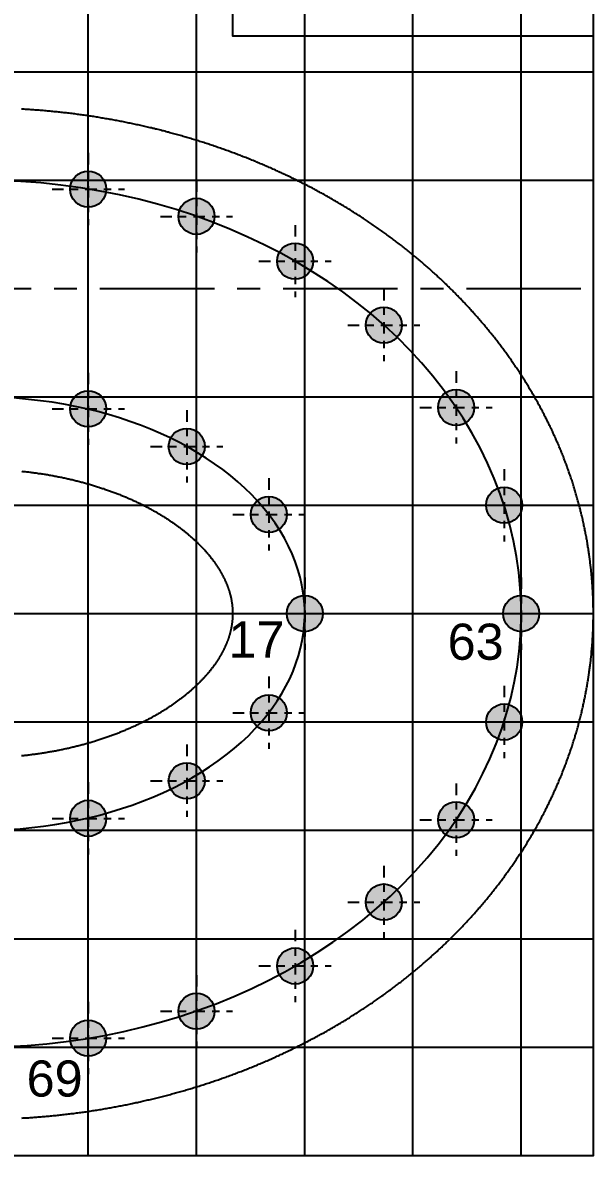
# Model space of a CAD drawing. Header units: millimetres. Extents: x 155 to 302, y -8 to 52.
# Drawn here: x 293.73 to 301.64, y -0.62 to 15.06 of the extents above; entities that cross this region are included whole.
import ezdxf

# ---------------------------------------------------------------- set-up
doc = ezdxf.new("R2010")
doc.units = ezdxf.units.MM
doc.linetypes.add('CENTER', pattern=[50.8, 31.75, -6.35, 6.35, -6.35])
for name, color, linetype in [('LetterBounds', 192, 'Continuous'), ('LetterOutlines', 61, 'Continuous'), ('PixelCenters', 116, 'Continuous'), ('PixelFill', 22, 'Continuous'), ('PixelGuides', 160, 'Continuous'), ('PixelHoles', 90, 'Continuous'), ('PixelNumbers', 232, 'Continuous'), ('PixelPaths', 211, 'Continuous')]:
    doc.layers.add(name, color=color, linetype=linetype)
doc.styles.add('Annotative', font='arial.ttf')

# ---------------------------------------------------------------- blocks, each defined once
blk = doc.blocks.new('Pixel')
at = {"layer": 'PixelFill'}
h = blk.add_hatch(color=256, dxfattribs=at)
h.paths.add_polyline_path([(0.25, 0, 0.414214), (0, 0.25), (0, 0)])
h.paths.add_polyline_path([(-0.25, 0), (0, 0), (0, 0.25, 0.414214)])
h.paths.add_polyline_path([(0, -0.25), (0, 0), (-0.25, 0, 0.414214)])
h.paths.add_polyline_path([(0, -0.25, 0.414214), (0.25, 0), (0, 0)])
h = blk.add_hatch(color=256, dxfattribs=at)
edge = h.paths.add_edge_path()
edge.add_line((0, 0), (0, 0.25))
edge.add_arc((0, 0), 0.25, 90, 180)
edge.add_line((-0.25, 0), (0, 0))
h = blk.add_hatch(color=256, dxfattribs=at)
edge = h.paths.add_edge_path()
edge.add_line((0, 0), (0.25, 0))
edge.add_arc((0, 0), 0.25, 0, 90)
edge.add_line((0, 0.25), (0, 0))
h = blk.add_hatch(color=256, dxfattribs=at)
edge = h.paths.add_edge_path()
edge.add_line((0, -0.25), (0, 0))
edge.add_line((0, 0), (-0.25, 0))
edge.add_arc((0, 0), 0.25, 180, 270)
h = blk.add_hatch(color=256, dxfattribs=at)
edge = h.paths.add_edge_path()
edge.add_line((0, 0), (0, -0.25))
edge.add_arc((0, 0), 0.25, 270, 360)
edge.add_line((0.25, 0), (0, 0))
at = {"layer": 'PixelCenters', "linetype": 'CENTER', "ltscale": 0.005}
for p, q in [((0, 0.5), (0, -0.5)), ((-0.5, 0), (0.5, 0))]:
    blk.add_line(p, q, dxfattribs=at)
at = {"layer": 'PixelHoles'}
blk.add_circle((0, 0), 0.25, dxfattribs=at)

msp = doc.modelspace()

# ---------------------------------------------------------------- linework, layer by layer
at = {"layer": 'LetterBounds'}
msp.add_lwpolyline([(284.64, -0.62), (301.64, -0.62), (301.64, 23.38), (284.64, 23.38)], close=True, dxfattribs=at)
at = {"layer": 'LetterOutlines'}
for points in [[(296.64, 15.88), (296.64, 14.88), (301.64, 14.88), (301.64, 15.88)], [(293.719, -0.103), (293.738, -0.102), (293.757, -0.101), (293.776, -0.1), (293.795, -0.099), (293.814, -0.098), (293.833, -0.096), (293.852, -0.095), (293.871, -0.094), (293.89, -0.092), (293.909, -0.091), (293.928, -0.09), (293.947, -0.088), (293.966, -0.087), (293.985, -0.085), (294.004, -0.083), (294.023, -0.082), (294.042, -0.08), (294.061, -0.079), (294.08, -0.077), (294.099, -0.075), (294.118, -0.073), (294.137, -0.071), (294.156, -0.07), (294.175, -0.068), (294.194, -0.066), (294.213, -0.064), (294.232, -0.062), (294.251, -0.06), (294.27, -0.058), (294.289, -0.056), (294.308, -0.053), (294.327, -0.051), (294.346, -0.049), (294.365, -0.047), (294.384, -0.045), (294.403, -0.042), (294.421, -0.04), (294.44, -0.038), (294.459, -0.035), (294.478, -0.033), (294.497, -0.03), (294.516, -0.028), (294.535, -0.025), (294.554, -0.023), (294.572, -0.02), (294.591, -0.017), (294.61, -0.015), (294.629, -0.012), (294.648, -0.009), (294.666, -0.006), (294.685, -0.003), (294.704, -0.001), (294.723, 0.002), (294.742, 0.005), (294.76, 0.008), (294.779, 0.011), (294.798, 0.014), (294.817, 0.017), (294.835, 0.021), (294.854, 0.024), (294.873, 0.027), (294.892, 0.03), (294.91, 0.033), (294.929, 0.037), (294.948, 0.04), (294.966, 0.043), (294.985, 0.047), (295.004, 0.05), (295.022, 0.054), (295.041, 0.057), (295.06, 0.061), (295.078, 0.064), (295.097, 0.068), (295.116, 0.071), (295.134, 0.075), (295.153, 0.079), (295.171, 0.082), (295.19, 0.086), (295.208, 0.09), (295.227, 0.094), (295.246, 0.098), (295.264, 0.102), (295.283, 0.106), (295.301, 0.11), (295.32, 0.114), (295.338, 0.118), (295.357, 0.122), (295.375, 0.126), (295.393, 0.13), (295.412, 0.134), (295.43, 0.138), (295.449, 0.143), (295.467, 0.147), (295.486, 0.151), (295.504, 0.155), (295.522, 0.16), (295.541, 0.164), (295.559, 0.169), (295.577, 0.173), (295.596, 0.178), (295.614, 0.182), (295.632, 0.187), (295.651, 0.191), (295.669, 0.196), (295.687, 0.201), (295.706, 0.206), (295.724, 0.21), (295.742, 0.215), (295.76, 0.22), (295.779, 0.225), (295.797, 0.23), (295.815, 0.235), (295.833, 0.24), (295.851, 0.245), (295.869, 0.25), (295.888, 0.255), (295.906, 0.26), (295.924, 0.265), (295.942, 0.27), (295.96, 0.275), (295.978, 0.28), (295.996, 0.286), (296.014, 0.291), (296.032, 0.296), (296.05, 0.302), (296.068, 0.307), (296.086, 0.312), (296.104, 0.318), (296.122, 0.323), (296.14, 0.329), (296.158, 0.335), (296.176, 0.34), (296.194, 0.346), (296.212, 0.351), (296.23, 0.357), (296.248, 0.363), (296.265, 0.369), (296.283, 0.374), (296.301, 0.38), (296.319, 0.386), (296.337, 0.392), (296.354, 0.398), (296.372, 0.404), (296.39, 0.41), (296.408, 0.416), (296.425, 0.422), (296.443, 0.428), (296.461, 0.434), (296.478, 0.44), (296.496, 0.447), (296.514, 0.453), (296.531, 0.459), (296.549, 0.465), (296.566, 0.472), (296.584, 0.478), (296.602, 0.484), (296.619, 0.491), (296.637, 0.497), (296.654, 0.504), (296.672, 0.51), (296.689, 0.517), (296.706, 0.523), (296.724, 0.53), (296.741, 0.537), (296.759, 0.543), (296.776, 0.55), (296.793, 0.557), (296.811, 0.564), (296.828, 0.571), (296.845, 0.577), (296.863, 0.584), (296.88, 0.591), (296.897, 0.598), (296.914, 0.605), (296.932, 0.612), (296.949, 0.619), (296.966, 0.626), (296.983, 0.633), (297, 0.641), (297.017, 0.648), (297.035, 0.655), (297.052, 0.662), (297.069, 0.669), (297.086, 0.677), (297.103, 0.684), (297.12, 0.691), (297.137, 0.699), (297.154, 0.706), (297.171, 0.714), (297.188, 0.721), (297.205, 0.729), (297.222, 0.736), (297.238, 0.744), (297.255, 0.752), (297.272, 0.759), (297.289, 0.767), (297.306, 0.775), (297.322, 0.783), (297.339, 0.79), (297.356, 0.798), (297.373, 0.806), (297.389, 0.814), (297.406, 0.822), (297.423, 0.83), (297.439, 0.838), (297.456, 0.846), (297.473, 0.854), (297.489, 0.862), (297.506, 0.87), (297.522, 0.878), (297.539, 0.886), (297.555, 0.895), (297.572, 0.903), (297.588, 0.911), (297.604, 0.919), (297.621, 0.928), (297.637, 0.936), (297.654, 0.944), (297.67, 0.953), (297.686, 0.961), (297.703, 0.97), (297.719, 0.978), (297.735, 0.987), (297.751, 0.996), (297.767, 1.004), (297.784, 1.013), (297.8, 1.021), (297.816, 1.03), (297.832, 1.039), (297.848, 1.048), (297.864, 1.056), (297.88, 1.065), (297.896, 1.074), (297.912, 1.083), (297.928, 1.092), (297.944, 1.101), (297.96, 1.11), (297.976, 1.119), (297.992, 1.128), (298.008, 1.137), (298.024, 1.146), (298.039, 1.155), (298.055, 1.164), (298.071, 1.174), (298.087, 1.183), (298.102, 1.192), (298.118, 1.201), (298.134, 1.211), (298.149, 1.22), (298.165, 1.229), (298.181, 1.239), (298.196, 1.248), (298.212, 1.258), (298.227, 1.267), (298.243, 1.277), (298.258, 1.286), (298.274, 1.296), (298.289, 1.306), (298.304, 1.315), (298.32, 1.325), (298.335, 1.335), (298.35, 1.344), (298.366, 1.354), (298.381, 1.364), (298.396, 1.374), (298.411, 1.384), (298.427, 1.393), (298.442, 1.403), (298.457, 1.413), (298.472, 1.423), (298.487, 1.433), (298.502, 1.443), (298.517, 1.453), (298.532, 1.463), (298.547, 1.474), (298.562, 1.484), (298.577, 1.494), (298.592, 1.504), (298.607, 1.514), (298.622, 1.525), (298.636, 1.535), (298.651, 1.545), (298.666, 1.556), (298.681, 1.566), (298.695, 1.576), (298.71, 1.587), (298.725, 1.597), (298.739, 1.608), (298.754, 1.618), (298.769, 1.629), (298.783, 1.639), (298.798, 1.65), (298.812, 1.661), (298.827, 1.671), (298.841, 1.682), (298.855, 1.693), (298.87, 1.704), (298.884, 1.714), (298.899, 1.725), (298.913, 1.736), (298.927, 1.747), (298.941, 1.758), (298.955, 1.769), (298.97, 1.78), (298.984, 1.791), (298.998, 1.802), (299.012, 1.813), (299.026, 1.824), (299.04, 1.835), (299.054, 1.846), (299.068, 1.857), (299.082, 1.868), (299.096, 1.879), (299.11, 1.891), (299.124, 1.902), (299.138, 1.913), (299.151, 1.924), (299.165, 1.936), (299.179, 1.947), (299.192, 1.959), (299.206, 1.97), (299.22, 1.981), (299.233, 1.993), (299.247, 2.004), (299.261, 2.016), (299.274, 2.028), (299.288, 2.039), (299.301, 2.051), (299.314, 2.062), (299.328, 2.074), (299.341, 2.086), (299.355, 2.097), (299.368, 2.109), (299.381, 2.121), (299.394, 2.133), (299.408, 2.145), (299.421, 2.156), (299.434, 2.168), (299.447, 2.18), (299.46, 2.192), (299.473, 2.204), (299.486, 2.216), (299.499, 2.228), (299.512, 2.24), (299.525, 2.252), (299.538, 2.264), (299.551, 2.277), (299.564, 2.289), (299.576, 2.301), (299.589, 2.313), (299.602, 2.325), (299.615, 2.338), (299.627, 2.35), (299.64, 2.362), (299.652, 2.375), (299.665, 2.387), (299.678, 2.399), (299.69, 2.412), (299.703, 2.424), (299.715, 2.437), (299.727, 2.449), (299.74, 2.462), (299.752, 2.474), (299.764, 2.487), (299.777, 2.499), (299.789, 2.512), (299.801, 2.525), (299.813, 2.537), (299.825, 2.55), (299.837, 2.563), (299.85, 2.575), (299.862, 2.588), (299.874, 2.601), (299.885, 2.614), (299.897, 2.627), (299.909, 2.639), (299.921, 2.652), (299.933, 2.665), (299.945, 2.678), (299.957, 2.691), (299.968, 2.704), (299.98, 2.717), (299.992, 2.73), (300.003, 2.743), (300.015, 2.756), (300.026, 2.769), (300.038, 2.783), (300.049, 2.796), (300.061, 2.809), (300.072, 2.822), (300.083, 2.835), (300.095, 2.849), (300.106, 2.862), (300.117, 2.875), (300.129, 2.889), (300.14, 2.902), (300.151, 2.915), (300.162, 2.929), (300.173, 2.942), (300.184, 2.955), (300.195, 2.969), (300.206, 2.982), (300.217, 2.996), (300.228, 3.009), (300.239, 3.023), (300.25, 3.037), (300.26, 3.05), (300.271, 3.064), (300.282, 3.077), (300.293, 3.091), (300.303, 3.105), (300.314, 3.119), (300.324, 3.132), (300.335, 3.146), (300.345, 3.16), (300.356, 3.174), (300.366, 3.187), (300.377, 3.201), (300.387, 3.215), (300.397, 3.229), (300.408, 3.243), (300.418, 3.257), (300.428, 3.271), (300.438, 3.285), (300.448, 3.299), (300.458, 3.313), (300.468, 3.327), (300.478, 3.341), (300.488, 3.355), (300.498, 3.369), (300.508, 3.383), (300.518, 3.397), (300.528, 3.411), (300.538, 3.426), (300.547, 3.44), (300.557, 3.454), (300.567, 3.468), (300.576, 3.483), (300.586, 3.497), (300.595, 3.511), (300.605, 3.525), (300.614, 3.54), (300.624, 3.554), (300.633, 3.569), (300.642, 3.583), (300.652, 3.597), (300.661, 3.612), (300.67, 3.626), (300.679, 3.641), (300.689, 3.655), (300.698, 3.67), (300.707, 3.684), (300.716, 3.699), (300.725, 3.714), (300.734, 3.728), (300.743, 3.743), (300.752, 3.757), (300.76, 3.772), (300.769, 3.787), (300.778, 3.801), (300.787, 3.816), (300.795, 3.831), (300.804, 3.846), (300.812, 3.86), (300.821, 3.875), (300.829, 3.89), (300.838, 3.905), (300.846, 3.92), (300.855, 3.935), (300.863, 3.95), (300.871, 3.964), (300.88, 3.979), (300.888, 3.994), (300.896, 4.009), (300.904, 4.024), (300.912, 4.039), (300.92, 4.054), (300.928, 4.069), (300.936, 4.084), (300.944, 4.099), (300.952, 4.115), (300.96, 4.13), (300.968, 4.145), (300.975, 4.16), (300.983, 4.175), (300.991, 4.19), (300.998, 4.205), (301.006, 4.221), (301.013, 4.236), (301.021, 4.251), (301.028, 4.266), (301.036, 4.282), (301.043, 4.297), (301.051, 4.312), (301.058, 4.328), (301.065, 4.343), (301.072, 4.358), (301.079, 4.374), (301.087, 4.389), (301.094, 4.405), (301.101, 4.42), (301.108, 4.435), (301.115, 4.451), (301.121, 4.466), (301.128, 4.482), (301.135, 4.497), (301.142, 4.513), (301.149, 4.528), (301.155, 4.544), (301.162, 4.56), (301.168, 4.575), (301.175, 4.591), (301.181, 4.606), (301.188, 4.622), (301.194, 4.638), (301.201, 4.653), (301.207, 4.669), (301.213, 4.685), (301.219, 4.7), (301.226, 4.716), (301.232, 4.732), (301.238, 4.748), (301.244, 4.763), (301.25, 4.779), (301.256, 4.795), (301.262, 4.811), (301.268, 4.826), (301.274, 4.842), (301.279, 4.858), (301.285, 4.874), (301.291, 4.89), (301.296, 4.906), (301.302, 4.922), (301.308, 4.938), (301.313, 4.953), (301.319, 4.969), (301.324, 4.985), (301.329, 5.001), (301.335, 5.017), (301.34, 5.033), (301.345, 5.049), (301.35, 5.065), (301.356, 5.081), (301.361, 5.097), (301.366, 5.113), (301.371, 5.129), (301.376, 5.145), (301.381, 5.162), (301.386, 5.178), (301.39, 5.194), (301.395, 5.21), (301.4, 5.226), (301.405, 5.242), (301.409, 5.258), (301.414, 5.274), (301.419, 5.291), (301.423, 5.307), (301.428, 5.323), (301.432, 5.339), (301.436, 5.355), (301.441, 5.371), (301.445, 5.388), (301.449, 5.404), (301.453, 5.42), (301.458, 5.436), (301.462, 5.453), (301.466, 5.469), (301.47, 5.485), (301.474, 5.502), (301.478, 5.518), (301.482, 5.534), (301.485, 5.55), (301.489, 5.567), (301.493, 5.583), (301.497, 5.599), (301.5, 5.616), (301.504, 5.632), (301.508, 5.648), (301.511, 5.665), (301.514, 5.681), (301.518, 5.698), (301.521, 5.714), (301.525, 5.73), (301.528, 5.747), (301.531, 5.763), (301.534, 5.78), (301.537, 5.796), (301.541, 5.813), (301.544, 5.829), (301.547, 5.845), (301.55, 5.862), (301.552, 5.878), (301.555, 5.895), (301.558, 5.911), (301.561, 5.928), (301.564, 5.944), (301.566, 5.961), (301.569, 5.977), (301.572, 5.994), (301.574, 6.01), (301.577, 6.027), (301.579, 6.043), (301.581, 6.06), (301.584, 6.077), (301.586, 6.093), (301.588, 6.11), (301.59, 6.126), (301.593, 6.143), (301.595, 6.159), (301.597, 6.176), (301.599, 6.192), (301.601, 6.209), (301.603, 6.226), (301.605, 6.242), (301.606, 6.259), (301.608, 6.275), (301.61, 6.292), (301.612, 6.309), (301.613, 6.325), (301.615, 6.342), (301.616, 6.358), (301.618, 6.375), (301.619, 6.392), (301.621, 6.408), (301.622, 6.425), (301.623, 6.442), (301.625, 6.458), (301.626, 6.475), (301.627, 6.492), (301.628, 6.508), (301.629, 6.525), (301.63, 6.541), (301.631, 6.558), (301.632, 6.575), (301.633, 6.591), (301.634, 6.608), (301.634, 6.625), (301.635, 6.641), (301.636, 6.658), (301.636, 6.675), (301.637, 6.691), (301.638, 6.708), (301.638, 6.725), (301.638, 6.741), (301.639, 6.758), (301.639, 6.775), (301.639, 6.791), (301.64, 6.808), (301.64, 6.825), (301.64, 6.842), (301.64, 6.858), (301.64, 6.875), (301.64, 6.892), (301.64, 6.908), (301.64, 6.925), (301.64, 6.942), (301.64, 6.958), (301.639, 6.975), (301.639, 6.992), (301.639, 7.008), (301.638, 7.025), (301.638, 7.042), (301.637, 7.058), (301.637, 7.075), (301.636, 7.092), (301.636, 7.108), (301.635, 7.125), (301.634, 7.142), (301.633, 7.158), (301.633, 7.175), (301.632, 7.192), (301.631, 7.208), (301.63, 7.225), (301.629, 7.242), (301.628, 7.258), (301.627, 7.275), (301.625, 7.292), (301.624, 7.308), (301.623, 7.325), (301.622, 7.341), (301.62, 7.358), (301.619, 7.375), (301.617, 7.391), (301.616, 7.408), (301.614, 7.425), (301.613, 7.441), (301.611, 7.458), (301.609, 7.474), (301.608, 7.491), (301.606, 7.508), (301.604, 7.524), (301.602, 7.541), (301.6, 7.557), (301.598, 7.574), (301.596, 7.591), (301.594, 7.607), (301.592, 7.624), (301.59, 7.64), (301.588, 7.657), (301.585, 7.673), (301.583, 7.69), (301.581, 7.706), (301.578, 7.723), (301.576, 7.74), (301.573, 7.756), (301.571, 7.773), (301.568, 7.789), (301.565, 7.806), (301.563, 7.822), (301.56, 7.839), (301.557, 7.855), (301.554, 7.872), (301.552, 7.888), (301.549, 7.904), (301.546, 7.921), (301.543, 7.937), (301.54, 7.954), (301.536, 7.97), (301.533, 7.987), (301.53, 8.003), (301.527, 8.02), (301.524, 8.036), (301.52, 8.052), (301.517, 8.069), (301.513, 8.085), (301.51, 8.102), (301.506, 8.118), (301.503, 8.134), (301.499, 8.151), (301.495, 8.167), (301.492, 8.183), (301.488, 8.2), (301.484, 8.216), (301.48, 8.232), (301.476, 8.249), (301.473, 8.265), (301.469, 8.281), (301.464, 8.297), (301.46, 8.314), (301.456, 8.33), (301.452, 8.346), (301.448, 8.362), (301.444, 8.379), (301.439, 8.395), (301.435, 8.411), (301.431, 8.427), (301.426, 8.443), (301.422, 8.46), (301.417, 8.476), (301.412, 8.492), (301.408, 8.508), (301.403, 8.524), (301.398, 8.54), (301.394, 8.556), (301.389, 8.573), (301.384, 8.589), (301.379, 8.605), (301.374, 8.621), (301.369, 8.637), (301.364, 8.653), (301.359, 8.669), (301.354, 8.685), (301.349, 8.701), (301.344, 8.717), (301.338, 8.733), (301.333, 8.749), (301.328, 8.765), (301.322, 8.781), (301.317, 8.797), (301.311, 8.813), (301.306, 8.829), (301.3, 8.845), (301.295, 8.86), (301.289, 8.876), (301.283, 8.892), (301.277, 8.908), (301.272, 8.924), (301.266, 8.94), (301.26, 8.956), (301.254, 8.971), (301.248, 8.987), (301.242, 9.003), (301.236, 9.019), (301.23, 9.034), (301.224, 9.05), (301.217, 9.066), (301.211, 9.082), (301.205, 9.097), (301.199, 9.113), (301.192, 9.129), (301.186, 9.144), (301.179, 9.16), (301.173, 9.175), (301.166, 9.191), (301.16, 9.207), (301.153, 9.222), (301.146, 9.238), (301.14, 9.253), (301.133, 9.269), (301.126, 9.284), (301.119, 9.3), (301.112, 9.315), (301.105, 9.331), (301.098, 9.346), (301.091, 9.362), (301.084, 9.377), (301.077, 9.392), (301.07, 9.408), (301.063, 9.423), (301.055, 9.438), (301.048, 9.454), (301.041, 9.469), (301.033, 9.484), (301.026, 9.5), (301.018, 9.515), (301.011, 9.53), (301.003, 9.545), (300.996, 9.561), (300.988, 9.576), (300.981, 9.591), (300.973, 9.606), (300.965, 9.621), (300.957, 9.636), (300.949, 9.651), (300.941, 9.666), (300.934, 9.682), (300.926, 9.697), (300.918, 9.712), (300.909, 9.727), (300.901, 9.742), (300.893, 9.757), (300.885, 9.772), (300.877, 9.787), (300.869, 9.801), (300.86, 9.816), (300.852, 9.831), (300.844, 9.846), (300.835, 9.861), (300.827, 9.876), (300.818, 9.891), (300.81, 9.905), (300.801, 9.92), (300.792, 9.935), (300.784, 9.95), (300.775, 9.964), (300.766, 9.979), (300.757, 9.994), (300.749, 10.008), (300.74, 10.023), (300.731, 10.038), (300.722, 10.052), (300.713, 10.067), (300.704, 10.081), (300.695, 10.096), (300.686, 10.11), (300.676, 10.125), (300.667, 10.139), (300.658, 10.154), (300.649, 10.168), (300.639, 10.183), (300.63, 10.197), (300.621, 10.212), (300.611, 10.226), (300.602, 10.24), (300.592, 10.255), (300.583, 10.269), (300.573, 10.283), (300.563, 10.297), (300.554, 10.312), (300.544, 10.326), (300.534, 10.34), (300.525, 10.354), (300.515, 10.368), (300.505, 10.382), (300.495, 10.397), (300.485, 10.411), (300.475, 10.425), (300.465, 10.439), (300.455, 10.453), (300.445, 10.467), (300.435, 10.481), (300.425, 10.495), (300.414, 10.509), (300.404, 10.523), (300.394, 10.537), (300.384, 10.55), (300.373, 10.564), (300.363, 10.578), (300.352, 10.592), (300.342, 10.606), (300.331, 10.619), (300.321, 10.633), (300.31, 10.647), (300.3, 10.661), (300.289, 10.674), (300.278, 10.688), (300.268, 10.702), (300.257, 10.715), (300.246, 10.729), (300.235, 10.742), (300.224, 10.756), (300.213, 10.769), (300.202, 10.783), (300.191, 10.796), (300.18, 10.81), (300.169, 10.823), (300.158, 10.837), (300.147, 10.85), (300.136, 10.863), (300.125, 10.877), (300.114, 10.89), (300.102, 10.903), (300.091, 10.917), (300.08, 10.93), (300.068, 10.943), (300.057, 10.956), (300.045, 10.97), (300.034, 10.983), (300.022, 10.996), (300.011, 11.009), (299.999, 11.022), (299.988, 11.035), (299.976, 11.048), (299.964, 11.061), (299.953, 11.074), (299.941, 11.087), (299.929, 11.1), (299.917, 11.113), (299.905, 11.126), (299.893, 11.139), (299.882, 11.151), (299.87, 11.164), (299.858, 11.177), (299.846, 11.19), (299.833, 11.202), (299.821, 11.215), (299.809, 11.228), (299.797, 11.241), (299.785, 11.253), (299.773, 11.266), (299.76, 11.278), (299.748, 11.291), (299.736, 11.303), (299.723, 11.316), (299.711, 11.328), (299.698, 11.341), (299.686, 11.353), (299.673, 11.366), (299.661, 11.378), (299.648, 11.39), (299.636, 11.403), (299.623, 11.415), (299.61, 11.427), (299.598, 11.44), (299.585, 11.452), (299.572, 11.464), (299.559, 11.476), (299.547, 11.488), (299.534, 11.501), (299.521, 11.513), (299.508, 11.525), (299.495, 11.537), (299.482, 11.549), (299.469, 11.561), (299.456, 11.573), (299.443, 11.585), (299.43, 11.596), (299.416, 11.608), (299.403, 11.62), (299.39, 11.632), (299.377, 11.644), (299.363, 11.656), (299.35, 11.667), (299.337, 11.679), (299.323, 11.691), (299.31, 11.702), (299.297, 11.714), (299.283, 11.726), (299.27, 11.737), (299.256, 11.749), (299.242, 11.76), (299.229, 11.772), (299.215, 11.783), (299.202, 11.795), (299.188, 11.806), (299.174, 11.818), (299.16, 11.829), (299.147, 11.84), (299.133, 11.852), (299.119, 11.863), (299.105, 11.874), (299.091, 11.885), (299.077, 11.896), (299.063, 11.908), (299.049, 11.919), (299.035, 11.93), (299.021, 11.941), (299.007, 11.952), (298.993, 11.963), (298.979, 11.974), (298.965, 11.985), (298.951, 11.996), (298.937, 12.007), (298.922, 12.018), (298.908, 12.029), (298.894, 12.039), (298.879, 12.05), (298.865, 12.061), (298.851, 12.072), (298.836, 12.082), (298.822, 12.093), (298.807, 12.104), (298.793, 12.114), (298.778, 12.125), (298.764, 12.136), (298.749, 12.146), (298.735, 12.157), (298.72, 12.167), (298.705, 12.178), (298.691, 12.188), (298.676, 12.198), (298.661, 12.209), (298.646, 12.219), (298.632, 12.229), (298.617, 12.24), (298.602, 12.25), (298.587, 12.26), (298.572, 12.27), (298.557, 12.281), (298.542, 12.291), (298.527, 12.301), (298.512, 12.311), (298.497, 12.321), (298.482, 12.331), (298.467, 12.341), (298.452, 12.351), (298.437, 12.361), (298.422, 12.371), (298.406, 12.381), (298.391, 12.39), (298.376, 12.4), (298.361, 12.41), (298.345, 12.42), (298.33, 12.43), (298.315, 12.439), (298.299, 12.449), (298.284, 12.459), (298.268, 12.468), (298.253, 12.478), (298.238, 12.487), (298.222, 12.497), (298.206, 12.506), (298.191, 12.516), (298.175, 12.525), (298.16, 12.535), (298.144, 12.544), (298.128, 12.553), (298.113, 12.563), (298.097, 12.572), (298.081, 12.581), (298.066, 12.59), (298.05, 12.6), (298.034, 12.609), (298.018, 12.618), (298.002, 12.627), (297.987, 12.636), (297.971, 12.645), (297.955, 12.654), (297.939, 12.663), (297.923, 12.672), (297.907, 12.681), (297.891, 12.69), (297.875, 12.699), (297.859, 12.707), (297.843, 12.716), (297.827, 12.725), (297.811, 12.734), (297.794, 12.742), (297.778, 12.751), (297.762, 12.76), (297.746, 12.768), (297.73, 12.777), (297.713, 12.785), (297.697, 12.794), (297.681, 12.802), (297.664, 12.811), (297.648, 12.819), (297.632, 12.828), (297.615, 12.836), (297.599, 12.844), (297.583, 12.853), (297.566, 12.861), (297.55, 12.869), (297.533, 12.877), (297.517, 12.885), (297.5, 12.894), (297.484, 12.902), (297.467, 12.91), (297.45, 12.918), (297.434, 12.926), (297.417, 12.934), (297.4, 12.942), (297.384, 12.95), (297.367, 12.958), (297.35, 12.965), (297.334, 12.973), (297.317, 12.981), (297.3, 12.989), (297.283, 12.996), (297.266, 13.004), (297.25, 13.012), (297.233, 13.019), (297.216, 13.027), (297.199, 13.035), (297.182, 13.042), (297.165, 13.05), (297.148, 13.057), (297.131, 13.064), (297.114, 13.072), (297.097, 13.079), (297.08, 13.087), (297.063, 13.094), (297.046, 13.101), (297.029, 13.108), (297.012, 13.116), (296.995, 13.123), (296.978, 13.13), (296.96, 13.137), (296.943, 13.144), (296.926, 13.151), (296.909, 13.158), (296.891, 13.165), (296.874, 13.172), (296.857, 13.179), (296.84, 13.186), (296.822, 13.193), (296.805, 13.199), (296.788, 13.206), (296.77, 13.213), (296.753, 13.22), (296.736, 13.226), (296.718, 13.233), (296.701, 13.24), (296.683, 13.246), (296.666, 13.253), (296.648, 13.259), (296.631, 13.266), (296.613, 13.272), (296.596, 13.279), (296.578, 13.285), (296.561, 13.291), (296.543, 13.298), (296.525, 13.304), (296.508, 13.31), (296.49, 13.316), (296.472, 13.323), (296.455, 13.329), (296.437, 13.335), (296.419, 13.341), (296.402, 13.347), (296.384, 13.353), (296.366, 13.359), (296.348, 13.365), (296.331, 13.371), (296.313, 13.377), (296.295, 13.383), (296.277, 13.388), (296.259, 13.394), (296.242, 13.4), (296.224, 13.406), (296.206, 13.411), (296.188, 13.417), (296.17, 13.423), (296.152, 13.428), (296.134, 13.434), (296.116, 13.439), (296.098, 13.445), (296.08, 13.45), (296.062, 13.456), (296.044, 13.461), (296.026, 13.466), (296.008, 13.472), (295.99, 13.477), (295.972, 13.482), (295.954, 13.487), (295.936, 13.493), (295.918, 13.498), (295.9, 13.503), (295.882, 13.508), (295.863, 13.513), (295.845, 13.518), (295.827, 13.523), (295.809, 13.528), (295.791, 13.533), (295.772, 13.538), (295.754, 13.543), (295.736, 13.547), (295.718, 13.552), (295.7, 13.557), (295.681, 13.562), (295.663, 13.566), (295.645, 13.571), (295.626, 13.576), (295.608, 13.58), (295.59, 13.585), (295.571, 13.589), (295.553, 13.594), (295.535, 13.598), (295.516, 13.603), (295.498, 13.607), (295.48, 13.611), (295.461, 13.616), (295.443, 13.62), (295.424, 13.624), (295.406, 13.628), (295.387, 13.632), (295.369, 13.637), (295.35, 13.641), (295.332, 13.645), (295.313, 13.649), (295.295, 13.653), (295.276, 13.657), (295.258, 13.661), (295.239, 13.665), (295.221, 13.668), (295.202, 13.672), (295.184, 13.676), (295.165, 13.68), (295.147, 13.683), (295.128, 13.687), (295.109, 13.691), (295.091, 13.694), (295.072, 13.698), (295.053, 13.702), (295.035, 13.705), (295.016, 13.709), (294.997, 13.712), (294.979, 13.715), (294.96, 13.719), (294.941, 13.722), (294.923, 13.725), (294.904, 13.729), (294.885, 13.732), (294.867, 13.735), (294.848, 13.738), (294.829, 13.741), (294.81, 13.745), (294.792, 13.748), (294.773, 13.751), (294.754, 13.754), (294.735, 13.757), (294.717, 13.76), (294.698, 13.762), (294.679, 13.765), (294.66, 13.768), (294.641, 13.771), (294.623, 13.774), (294.604, 13.776), (294.585, 13.779), (294.566, 13.782), (294.547, 13.784), (294.528, 13.787), (294.51, 13.789), (294.491, 13.792), (294.472, 13.794), (294.453, 13.797), (294.434, 13.799), (294.415, 13.802), (294.396, 13.804), (294.377, 13.806), (294.358, 13.809), (294.34, 13.811), (294.321, 13.813), (294.302, 13.815), (294.283, 13.817), (294.264, 13.819), (294.245, 13.821), (294.226, 13.823), (294.207, 13.825), (294.188, 13.827), (294.169, 13.829), (294.15, 13.831), (294.131, 13.833), (294.112, 13.835), (294.093, 13.837), (294.074, 13.838), (294.055, 13.84), (294.036, 13.842), (294.017, 13.843), (293.998, 13.845), (293.979, 13.846), (293.96, 13.848), (293.941, 13.849), (293.922, 13.851), (293.903, 13.852), (293.884, 13.854), (293.865, 13.855), (293.846, 13.856), (293.827, 13.858), (293.808, 13.859), (293.789, 13.86), (293.77, 13.861), (293.751, 13.862), (293.732, 13.864), (293.713, 13.865)], [(293.72, 8.851), (293.735, 8.849), (293.751, 8.848), (293.766, 8.846), (293.782, 8.844), (293.797, 8.842), (293.813, 8.841), (293.828, 8.839), (293.844, 8.837), (293.859, 8.835), (293.874, 8.833), (293.89, 8.831), (293.905, 8.829), (293.92, 8.827), (293.936, 8.825), (293.951, 8.822), (293.966, 8.82), (293.982, 8.818), (293.997, 8.816), (294.012, 8.813), (294.027, 8.811), (294.042, 8.809), (294.058, 8.806), (294.073, 8.804), (294.088, 8.801), (294.103, 8.798), (294.118, 8.796), (294.133, 8.793), (294.148, 8.79), (294.163, 8.788), (294.178, 8.785), (294.193, 8.782), (294.208, 8.779), (294.223, 8.776), (294.238, 8.773), (294.253, 8.77), (294.268, 8.767), (294.283, 8.764), (294.297, 8.761), (294.312, 8.758), (294.327, 8.755), (294.342, 8.751), (294.356, 8.748), (294.371, 8.745), (294.386, 8.741), (294.4, 8.738), (294.415, 8.735), (294.429, 8.731), (294.444, 8.728), (294.458, 8.724), (294.473, 8.72), (294.487, 8.717), (294.502, 8.713), (294.516, 8.709), (294.531, 8.706), (294.545, 8.702), (294.559, 8.698), (294.573, 8.694), (294.588, 8.69), (294.602, 8.686), (294.616, 8.682), (294.63, 8.678), (294.644, 8.674), (294.658, 8.67), (294.672, 8.666), (294.686, 8.662), (294.7, 8.658), (294.714, 8.654), (294.728, 8.649), (294.742, 8.645), (294.756, 8.641), (294.77, 8.637), (294.784, 8.632), (294.797, 8.628), (294.811, 8.623), (294.825, 8.619), (294.838, 8.614), (294.852, 8.61), (294.865, 8.605), (294.879, 8.6), (294.892, 8.596), (294.906, 8.591), (294.919, 8.586), (294.933, 8.582), (294.946, 8.577), (294.959, 8.572), (294.972, 8.567), (294.986, 8.562), (294.999, 8.557), (295.012, 8.552), (295.025, 8.547), (295.038, 8.542), (295.051, 8.537), (295.064, 8.532), (295.077, 8.527), (295.09, 8.522), (295.103, 8.517), (295.115, 8.512), (295.128, 8.506), (295.141, 8.501), (295.154, 8.496), (295.166, 8.49), (295.179, 8.485), (295.191, 8.48), (295.204, 8.474), (295.216, 8.469), (295.229, 8.463), (295.241, 8.458), (295.253, 8.452), (295.266, 8.447), (295.278, 8.441), (295.29, 8.436), (295.302, 8.43), (295.314, 8.424), (295.326, 8.419), (295.338, 8.413), (295.35, 8.407), (295.362, 8.401), (295.374, 8.396), (295.386, 8.39), (295.397, 8.384), (295.409, 8.378), (295.421, 8.372), (295.432, 8.366), (295.444, 8.36), (295.455, 8.354), (295.467, 8.348), (295.478, 8.342), (295.489, 8.336), (295.501, 8.33), (295.512, 8.324), (295.523, 8.318), (295.534, 8.312), (295.545, 8.305), (295.556, 8.299), (295.567, 8.293), (295.578, 8.287), (295.589, 8.28), (295.6, 8.274), (295.61, 8.268), (295.621, 8.261), (295.632, 8.255), (295.642, 8.249), (295.653, 8.242), (295.663, 8.236), (295.674, 8.229), (295.684, 8.223), (295.695, 8.217), (295.705, 8.21), (295.715, 8.204), (295.725, 8.197), (295.735, 8.19), (295.745, 8.184), (295.755, 8.177), (295.765, 8.171), (295.775, 8.164), (295.785, 8.157), (295.795, 8.151), (295.805, 8.144), (295.814, 8.137), (295.824, 8.131), (295.834, 8.124), (295.843, 8.117), (295.853, 8.111), (295.862, 8.104), (295.871, 8.097), (295.881, 8.09), (295.89, 8.083), (295.899, 8.077), (295.908, 8.07), (295.917, 8.063), (295.926, 8.056), (295.935, 8.049), (295.944, 8.042), (295.953, 8.036), (295.962, 8.029), (295.97, 8.022), (295.979, 8.015), (295.987, 8.008), (295.996, 8.001), (296.004, 7.994), (296.013, 7.987), (296.021, 7.98), (296.03, 7.973), (296.038, 7.966), (296.046, 7.959), (296.054, 7.952), (296.062, 7.945), (296.07, 7.938), (296.078, 7.931), (296.086, 7.924), (296.094, 7.917), (296.102, 7.91), (296.109, 7.903), (296.117, 7.896), (296.124, 7.889), (296.132, 7.882), (296.139, 7.874), (296.147, 7.867), (296.154, 7.86), (296.161, 7.853), (296.169, 7.846), (296.176, 7.839), (296.183, 7.832), (296.19, 7.825), (296.197, 7.818), (296.204, 7.811), (296.21, 7.803), (296.217, 7.796), (296.224, 7.789), (296.231, 7.782), (296.237, 7.775), (296.244, 7.768), (296.25, 7.761), (296.257, 7.754), (296.263, 7.747), (296.269, 7.739), (296.276, 7.732), (296.282, 7.725), (296.288, 7.718), (296.294, 7.711), (296.3, 7.704), (296.306, 7.697), (296.312, 7.69), (296.318, 7.683), (296.323, 7.675), (296.329, 7.668), (296.335, 7.661), (296.34, 7.654), (296.346, 7.647), (296.351, 7.64), (296.357, 7.633), (296.362, 7.626), (296.367, 7.619), (296.373, 7.612), (296.378, 7.605), (296.383, 7.598), (296.388, 7.591), (296.393, 7.583), (296.398, 7.576), (296.403, 7.569), (296.408, 7.562), (296.413, 7.555), (296.417, 7.548), (296.422, 7.541), (296.427, 7.534), (296.431, 7.527), (296.436, 7.52), (296.44, 7.513), (296.445, 7.506), (296.449, 7.499), (296.453, 7.492), (296.457, 7.485), (296.462, 7.478), (296.466, 7.471), (296.47, 7.465), (296.474, 7.458), (296.478, 7.451), (296.482, 7.444), (296.486, 7.437), (296.489, 7.43), (296.493, 7.423), (296.497, 7.416), (296.501, 7.409), (296.504, 7.403), (296.508, 7.396), (296.511, 7.389), (296.515, 7.382), (296.518, 7.375), (296.521, 7.369), (296.525, 7.362), (296.528, 7.355), (296.531, 7.348), (296.534, 7.341), (296.537, 7.335), (296.54, 7.328), (296.543, 7.321), (296.546, 7.315), (296.549, 7.308), (296.552, 7.301), (296.555, 7.295), (296.557, 7.288), (296.56, 7.281), (296.563, 7.275), (296.565, 7.268), (296.568, 7.262), (296.57, 7.255), (296.573, 7.249), (296.575, 7.242), (296.577, 7.235), (296.58, 7.229), (296.582, 7.222), (296.584, 7.216), (296.586, 7.209), (296.588, 7.203), (296.591, 7.197), (296.593, 7.19), (296.595, 7.184), (296.597, 7.177), (296.598, 7.171), (296.6, 7.164), (296.602, 7.158), (296.604, 7.152), (296.606, 7.145), (296.607, 7.139), (296.609, 7.132), (296.61, 7.126), (296.612, 7.12), (296.614, 7.113), (296.615, 7.107), (296.616, 7.101), (296.618, 7.094), (296.619, 7.088), (296.62, 7.082), (296.622, 7.075), (296.623, 7.069), (296.624, 7.063), (296.625, 7.057), (296.626, 7.05), (296.627, 7.044), (296.628, 7.038), (296.629, 7.032), (296.63, 7.025), (296.631, 7.019), (296.632, 7.013), (296.633, 7.007), (296.633, 7), (296.634, 6.994), (296.635, 6.988), (296.635, 6.982), (296.636, 6.975), (296.637, 6.969), (296.637, 6.963), (296.638, 6.957), (296.638, 6.951), (296.638, 6.944), (296.639, 6.938), (296.639, 6.932), (296.639, 6.926), (296.64, 6.92), (296.64, 6.913), (296.64, 6.907), (296.64, 6.901), (296.64, 6.895), (296.64, 6.889), (296.64, 6.883), (296.64, 6.876), (296.64, 6.87), (296.64, 6.864), (296.64, 6.858), (296.64, 6.852), (296.64, 6.846), (296.639, 6.839), (296.639, 6.833), (296.639, 6.827), (296.638, 6.821), (296.638, 6.815), (296.638, 6.808), (296.637, 6.802), (296.637, 6.796), (296.636, 6.79), (296.635, 6.784), (296.635, 6.777), (296.634, 6.771), (296.633, 6.765), (296.633, 6.759), (296.632, 6.753), (296.631, 6.746), (296.63, 6.74), (296.629, 6.734), (296.629, 6.728), (296.628, 6.721), (296.627, 6.715), (296.626, 6.709), (296.624, 6.702), (296.623, 6.696), (296.622, 6.69), (296.621, 6.683), (296.62, 6.677), (296.618, 6.671), (296.617, 6.664), (296.616, 6.658), (296.614, 6.652), (296.613, 6.645), (296.611, 6.639), (296.61, 6.633), (296.608, 6.626), (296.607, 6.62), (296.605, 6.613), (296.603, 6.607), (296.601, 6.601), (296.6, 6.594), (296.598, 6.588), (296.596, 6.581), (296.594, 6.575), (296.592, 6.568), (296.59, 6.562), (296.588, 6.555), (296.586, 6.549), (296.583, 6.542), (296.581, 6.536), (296.579, 6.529), (296.577, 6.523), (296.574, 6.516), (296.572, 6.51), (296.569, 6.503), (296.567, 6.497), (296.564, 6.49), (296.562, 6.483), (296.559, 6.477), (296.556, 6.47), (296.554, 6.464), (296.551, 6.457), (296.548, 6.45), (296.545, 6.444), (296.542, 6.437), (296.539, 6.43), (296.536, 6.424), (296.533, 6.417), (296.53, 6.41), (296.527, 6.403), (296.524, 6.397), (296.52, 6.39), (296.517, 6.383), (296.514, 6.376), (296.51, 6.37), (296.507, 6.363), (296.503, 6.356), (296.499, 6.349), (296.496, 6.342), (296.492, 6.336), (296.488, 6.329), (296.485, 6.322), (296.481, 6.315), (296.477, 6.308), (296.473, 6.301), (296.469, 6.294), (296.465, 6.287), (296.461, 6.28), (296.456, 6.273), (296.452, 6.267), (296.448, 6.26), (296.443, 6.253), (296.439, 6.246), (296.435, 6.239), (296.43, 6.232), (296.425, 6.225), (296.421, 6.218), (296.416, 6.211), (296.411, 6.204), (296.406, 6.197), (296.402, 6.189), (296.397, 6.182), (296.392, 6.175), (296.387, 6.168), (296.381, 6.161), (296.376, 6.154), (296.371, 6.147), (296.366, 6.14), (296.36, 6.133), (296.355, 6.126), (296.35, 6.119), (296.344, 6.112), (296.338, 6.105), (296.333, 6.097), (296.327, 6.09), (296.321, 6.083), (296.316, 6.076), (296.31, 6.069), (296.304, 6.062), (296.298, 6.055), (296.292, 6.048), (296.286, 6.04), (296.279, 6.033), (296.273, 6.026), (296.267, 6.019), (296.261, 6.012), (296.254, 6.005), (296.248, 5.998), (296.241, 5.991), (296.235, 5.983), (296.228, 5.976), (296.221, 5.969), (296.215, 5.962), (296.208, 5.955), (296.201, 5.948), (296.194, 5.941), (296.187, 5.934), (296.18, 5.927), (296.173, 5.919), (296.166, 5.912), (296.159, 5.905), (296.151, 5.898), (296.144, 5.891), (296.137, 5.884), (296.129, 5.877), (296.122, 5.87), (296.114, 5.863), (296.106, 5.856), (296.099, 5.849), (296.091, 5.842), (296.083, 5.835), (296.075, 5.828), (296.067, 5.821), (296.059, 5.813), (296.051, 5.806), (296.043, 5.799), (296.035, 5.792), (296.027, 5.785), (296.019, 5.779), (296.01, 5.772), (296.002, 5.765), (295.993, 5.758), (295.985, 5.751), (295.976, 5.744), (295.967, 5.737), (295.959, 5.73), (295.95, 5.723), (295.941, 5.716), (295.932, 5.709), (295.923, 5.702), (295.914, 5.696), (295.905, 5.689), (295.896, 5.682), (295.887, 5.675), (295.878, 5.668), (295.868, 5.662), (295.859, 5.655), (295.85, 5.648), (295.84, 5.641), (295.831, 5.635), (295.821, 5.628), (295.811, 5.621), (295.802, 5.615), (295.792, 5.608), (295.782, 5.601), (295.772, 5.595), (295.762, 5.588), (295.752, 5.581), (295.742, 5.575), (295.732, 5.568), (295.722, 5.562), (295.712, 5.555), (295.701, 5.549), (295.691, 5.542), (295.681, 5.536), (295.67, 5.529), (295.66, 5.523), (295.649, 5.517), (295.639, 5.51), (295.628, 5.504), (295.617, 5.498), (295.607, 5.491), (295.596, 5.485), (295.585, 5.479), (295.574, 5.472), (295.563, 5.466), (295.552, 5.46), (295.541, 5.454), (295.53, 5.448), (295.519, 5.442), (295.508, 5.435), (295.496, 5.429), (295.485, 5.423), (295.474, 5.417), (295.462, 5.411), (295.451, 5.405), (295.439, 5.399), (295.428, 5.393), (295.416, 5.387), (295.404, 5.381), (295.393, 5.376), (295.381, 5.37), (295.369, 5.364), (295.357, 5.358), (295.345, 5.352), (295.334, 5.347), (295.322, 5.341), (295.309, 5.335), (295.297, 5.33), (295.285, 5.324), (295.273, 5.318), (295.261, 5.313), (295.249, 5.307), (295.236, 5.302), (295.224, 5.296), (295.212, 5.291), (295.199, 5.285), (295.187, 5.28), (295.174, 5.274), (295.162, 5.269), (295.149, 5.264), (295.136, 5.258), (295.124, 5.253), (295.111, 5.248), (295.098, 5.243), (295.085, 5.237), (295.072, 5.232), (295.059, 5.227), (295.047, 5.222), (295.034, 5.217), (295.02, 5.212), (295.007, 5.207), (294.994, 5.202), (294.981, 5.197), (294.968, 5.192), (294.955, 5.187), (294.941, 5.183), (294.928, 5.178), (294.915, 5.173), (294.901, 5.168), (294.888, 5.164), (294.874, 5.159), (294.861, 5.154), (294.847, 5.15), (294.834, 5.145), (294.82, 5.141), (294.806, 5.136), (294.793, 5.132), (294.779, 5.127), (294.765, 5.123), (294.751, 5.118), (294.738, 5.114), (294.724, 5.11), (294.71, 5.106), (294.696, 5.101), (294.682, 5.097), (294.668, 5.093), (294.654, 5.089), (294.64, 5.085), (294.626, 5.081), (294.611, 5.077), (294.597, 5.073), (294.583, 5.069), (294.569, 5.065), (294.554, 5.062), (294.54, 5.058), (294.526, 5.054), (294.511, 5.05), (294.497, 5.047), (294.483, 5.043), (294.468, 5.039), (294.454, 5.036), (294.439, 5.032), (294.424, 5.029), (294.41, 5.025), (294.395, 5.022), (294.381, 5.019), (294.366, 5.015), (294.351, 5.012), (294.337, 5.009), (294.322, 5.006), (294.307, 5.002), (294.292, 4.999), (294.277, 4.996), (294.263, 4.993), (294.248, 4.99), (294.233, 4.987), (294.218, 4.984), (294.203, 4.981), (294.188, 4.978), (294.173, 4.976), (294.158, 4.973), (294.143, 4.97), (294.128, 4.967), (294.113, 4.965), (294.098, 4.962), (294.083, 4.96), (294.068, 4.957), (294.052, 4.954), (294.037, 4.952), (294.022, 4.95), (294.007, 4.947), (293.992, 4.945), (293.976, 4.943), (293.961, 4.94), (293.946, 4.938), (293.931, 4.936), (293.915, 4.934), (293.9, 4.932), (293.885, 4.93), (293.869, 4.928), (293.854, 4.926), (293.838, 4.924), (293.823, 4.922), (293.808, 4.92), (293.792, 4.918), (293.777, 4.916), (293.761, 4.915), (293.746, 4.913), (293.73, 4.911), (293.715, 4.91)]]:
    msp.add_lwpolyline(points, dxfattribs=at)
at = {"layer": 'PixelGuides'}
for p, q in [((294.64, -0.62), (294.64, 23.38)), ((296.14, -0.62), (296.14, 23.38)), ((297.64, -0.62), (297.64, 23.38)), ((299.14, -0.62), (299.14, 23.38)), ((300.64, -0.62), (300.64, 23.38)), ((284.64, 14.38), (301.64, 14.38)), ((284.64, 12.88), (301.64, 12.88)), ((284.64, 9.88), (301.64, 9.88)), ((284.64, 8.38), (301.64, 8.38)), ((284.64, 6.88), (301.64, 6.88)), ((284.64, 5.38), (301.64, 5.38)), ((284.64, 3.88), (301.64, 3.88)), ((284.64, 2.38), (301.64, 2.38)), ((284.64, 0.88), (301.64, 0.88))]:
    msp.add_line(p, q, dxfattribs=at)
at = {"layer": 'PixelGuides', "color": 180, "linetype": 'CENTER', "ltscale": 0.05}
msp.add_line((284.64, 11.38), (301.64, 11.38), dxfattribs=at)
at = {"layer": 'PixelPaths'}
for centre, major_axis, ratio in [((293.14, 15.88), (7.5, 0), 0.8), ((293.14, 15.88), (4.5, 0), 0.666667), ((293.14, 6.88), (-7.5, 0), 0.8), ((293.14, 6.88), (-4.5, 0), 0.666667)]:
    msp.add_ellipse(centre, major_axis=major_axis, ratio=ratio, start_param=0, end_param=4.712389, dxfattribs=at)

# ---------------------------------------------------------------- block references
at = {"layer": 'PixelHoles'}
for p in [(294.64, 12.757), (296.14, 12.38), (297.506, 11.759), (298.737, 10.874), (294.64, 9.715), (299.737, 9.735), (296.004, 9.195), (300.404, 8.38), (297.142, 8.253), (297.64, 6.88), (300.64, 6.88), (297.142, 5.508), (300.404, 5.38), (296.004, 4.566), (294.64, 4.046), (299.737, 4.026), (298.737, 2.887), (297.506, 2.002), (296.14, 1.376), (294.64, 1.004)]:
    msp.add_blockref('Pixel', p, dxfattribs=at)

# ---------------------------------------------------------------- texts
at = {"layer": 'PixelNumbers', "style": 'Annotative'}
for s, p in [('17', (296.581, 6.272)), ('63', (299.62, 6.241)), ('69', (293.785, 0.194))]:
    msp.add_text(s, height=0.5, dxfattribs=at).set_placement(p)

doc.saveas('drawing.dxf')
